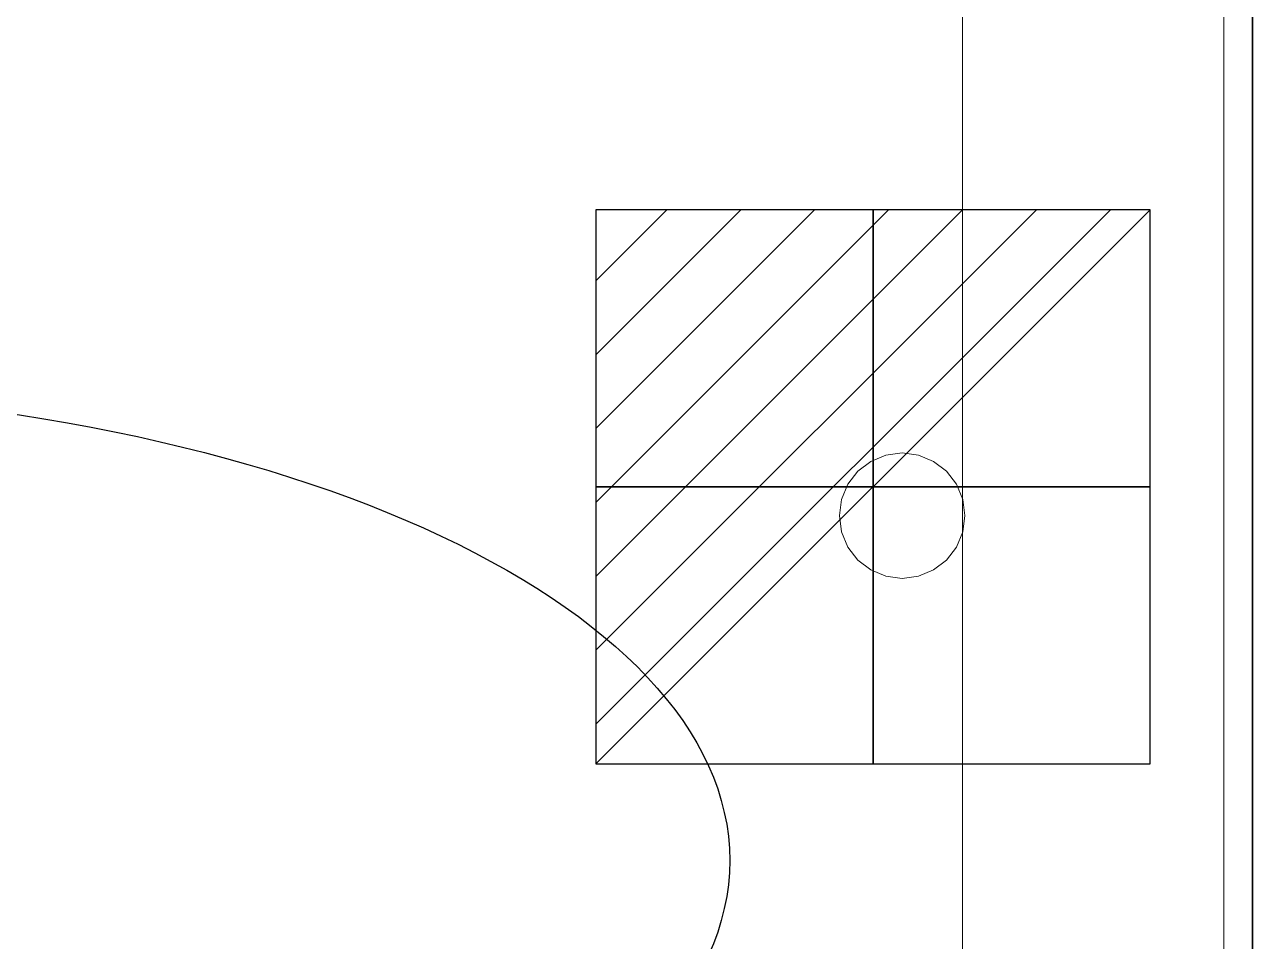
# Model space of a CAD drawing. Header units: millimetres. Extents: x -1 to 1601, y -701 to 1.
# Drawn here: x 1365.1 to 1600, y -525.5 to -350 of the extents above; entities that cross this region are included whole.
import ezdxf

# ---------------------------------------------------------------- set-up
doc = ezdxf.new("R2010")
doc.units = ezdxf.units.MM
for name, color, linetype in [('IQ_200_2D', 1, 'Continuous'), ('IQ_200_3D', 1, 'Continuous'), ('IQ_204_2D', 7, 'Continuous'), ('IQ_204_3D', 7, 'Continuous'), ('IQ_CON_ELECTRICITY_INT', 7, 'Continuous')]:
    doc.layers.add(name, color=color, linetype=linetype)

# ---------------------------------------------------------------- blocks, each defined once
blk = doc.blocks.new('*X2')
at = {"color": 0}
for p, q in [((286.774344, 2204.447934), (296.618251, 2214.291842)), ((286.774344, 2205.862148), (295.204037, 2214.291842)), ((286.774344, 2207.276361), (293.789824, 2214.291842)), ((286.774344, 2208.690575), (292.37561, 2214.291842)), ((286.774344, 2210.104788), (290.961397, 2214.291842)), ((286.774344, 2211.519002), (289.547183, 2214.291842)), ((286.774344, 2212.933216), (288.13297, 2214.291842))]:
    blk.add_line(p, q, dxfattribs=at)
blk = doc.blocks.new('ELECTRICITY')
for p, q in [((2.1213, 2.1213), (-2.1213, 2.1213)), ((-2.1213, 2.1213), (-2.1213, -2.1213)), ((-2.1213, -2.1213), (2.1213, 2.1213)), ((2.1213, -2.1213), (2.1213, 2.1213)), ((-2.1213, -2.1213), (2.1213, -2.1213))]:
    blk.add_line(p, q)
at = {"extrusion": (-1, 0, 0)}
for p, q in [((0, -2.1213, 2.1213), (0, 2.1213, 2.1213)), ((0, 2.1213, -2.1213), (0, -2.1213, -2.1213)), ((0, 2.1213, 2.1213), (0, 2.1213, -2.1213)), ((0, 2.1213, -2.1213), (0, -2.1213, 2.1213)), ((0, -2.1213, -2.1213), (0, -2.1213, 2.1213))]:
    blk.add_line(p, q, dxfattribs=at)
at = {"extrusion": (0, -1, 0)}
for p, q in [((2.1213, 0, 2.1213), (-2.1213, 0, 2.1213)), ((-2.1213, 0, -2.1213), (2.1213, 0, -2.1213)), ((-2.1213, 0, 2.1213), (-2.1213, 0, -2.1213)), ((-2.1213, 0, -2.1213), (2.1213, 0, 2.1213)), ((2.1213, 0, -2.1213), (2.1213, 0, 2.1213))]:
    blk.add_line(p, q, dxfattribs=at)
at = {"xscale": 0.4000000000000909, "yscale": 0.4000000000000909, "zscale": 0.4000000000000909}
blk.add_blockref('*X2', (-116.8311, -883.5954), dxfattribs=at)
at = {"extrusion": (-1, 0, 0), "xscale": 0.3999999999999773, "yscale": 0.3999999999999773, "zscale": 0.3999999999999773}
blk.add_blockref('*X2', (-116.8311, -883.5954), dxfattribs=at)
at = {"extrusion": (0, -1, 0), "xscale": 0.4000000000000909, "yscale": 0.4000000000000909, "zscale": 0.4000000000000909}
blk.add_blockref('*X2', (-116.8311, -883.5954), dxfattribs=at)

msp = doc.modelspace()

# ---------------------------------------------------------------- linework, layer by layer
at = {"layer": 'IQ_200_2D'}
msp.add_line((1600, 0), (1600, -700), dxfattribs=at)
at = {"layer": 'IQ_204_2D'}
msp.add_ellipse((1300, -510), major_axis=(200, 0), ratio=0.45, dxfattribs=at)
at = {"layer": 'IQ_204_3D', "lineweight": 9}
for points, invisible_edges in [([(1529.89, -432.41, 150), (1539, -433.61, 150), (1536.11, -432.41, 150), (1533, -432, 150)], 1), ([(1529.89, -432.41, 130.13), (1533, -432, 130.13), (1536.11, -432.41, 130.13), (1539, -433.61, 130.13)], 8), ([(1533, -432, 130.13), (1529.89, -432.41, 130.13), (1529.89, -432.41, 150), (1533, -432, 150)], 10), ([(1533, -432, 150), (1536.11, -432.41, 150), (1536.11, -432.41, 130.13), (1533, -432, 130.13)], 10), ([(1529.89, -432.41, 150), (1527, -433.61, 150), (1524.51, -435.51, 150), (1539, -433.61, 150)], 12), ([(1524.51, -435.51, 130.13), (1527, -433.61, 130.13), (1529.89, -432.41, 130.13), (1539, -433.61, 130.13)], 12), ([(1527, -433.61, 130.13), (1524.51, -435.51, 130.13), (1524.51, -435.51, 150), (1527, -433.61, 150)], 10), ([(1529.89, -432.41, 130.13), (1527, -433.61, 130.13), (1527, -433.61, 150), (1529.89, -432.41, 150)], 10), ([(1539, -433.61, 130.13), (1536.11, -432.41, 130.13), (1536.11, -432.41, 150), (1539, -433.61, 150)], 10), ([(1539, -433.61, 150), (1544.59, -440.89, 150), (1543.39, -438, 150), (1541.49, -435.51, 150)], 1), ([(1545, -444, 150), (1544.59, -440.89, 150), (1539, -433.61, 150)], 14), ([(1543.39, -438, 130.13), (1544.59, -440.89, 130.13), (1539, -433.61, 130.13), (1541.49, -435.51, 130.13)], 2), ([(1541.49, -435.51, 130.13), (1539, -433.61, 130.13), (1539, -433.61, 150), (1541.49, -435.51, 150)], 10), ([(1524.51, -435.51, 150), (1522.61, -438, 150), (1521.41, -440.89, 150), (1521, -444, 150)], 8), ([(1521.41, -440.89, 130.13), (1522.61, -438, 130.13), (1524.51, -435.51, 130.13), (1521, -444, 130.13)], 4), ([(1524.51, -435.51, 130.13), (1522.61, -438, 130.13), (1522.61, -438, 150), (1524.51, -435.51, 150)], 10), ([(1543.39, -438, 130.13), (1541.49, -435.51, 130.13), (1541.49, -435.51, 150), (1543.39, -438, 150)], 10), ([(1522.61, -438, 130.13), (1521.41, -440.89, 130.13), (1521.41, -440.89, 150), (1522.61, -438, 150)], 10), ([(1544.59, -440.89, 130.13), (1543.39, -438, 130.13), (1543.39, -438, 150), (1544.59, -440.89, 150)], 10), ([(1521, -444, 130.13), (1544.59, -440.89, 130.13), (1545, -444, 130.13), (1543.39, -450, 130.13)], 13), ([(1521, -444, 150), (1521.41, -440.89, 150), (1521.41, -440.89, 130.13), (1521, -444, 130.13)], 2), ([(1545, -444, 130.13), (1544.59, -440.89, 130.13), (1544.59, -440.89, 150), (1545, -444, 150)], 2), ([(1543.39, -450, 150), (1544.59, -447.11, 150), (1545, -444, 150), (1521, -444, 150)], 12), ([(1522.61, -450, 150), (1521, -444, 150), (1521.41, -447.11, 150)], 1), ([(1521, -444, 130.13), (1543.39, -450, 130.13), (1522.61, -450, 130.13), (1521.41, -447.11, 130.13)], 3), ([(1521, -444, 130.13), (1521.41, -447.11, 130.13), (1521.41, -447.11, 150), (1521, -444, 150)], 2), ([(1545, -444, 130.13), (1544.59, -447.11, 130.13), (1543.39, -450, 130.13)], 12), ([(1545, -444, 150), (1544.59, -447.11, 150), (1544.59, -447.11, 130.13), (1545, -444, 130.13)], 2), ([(1521.41, -447.11, 130.13), (1522.61, -450, 130.13), (1522.61, -450, 150), (1521.41, -447.11, 150)], 10), ([(1543.39, -450, 130.13), (1544.59, -447.11, 130.13), (1544.59, -447.11, 150), (1543.39, -450, 150)], 10), ([(1524.51, -452.49, 150), (1527, -454.39, 150), (1529.89, -455.59, 150), (1522.61, -450, 150)], 4), ([(1524.51, -452.49, 130.13), (1522.61, -450, 130.13), (1529.89, -455.59, 130.13), (1527, -454.39, 130.13)], 2), ([(1522.61, -450, 130.13), (1524.51, -452.49, 130.13), (1524.51, -452.49, 150), (1522.61, -450, 150)], 10), ([(1539, -454.39, 150), (1541.49, -452.49, 150), (1543.39, -450, 150), (1529.89, -455.59, 150)], 12), ([(1539, -454.39, 130.13), (1529.89, -455.59, 130.13), (1543.39, -450, 130.13), (1541.49, -452.49, 130.13)], 3), ([(1541.49, -452.49, 130.13), (1543.39, -450, 130.13), (1543.39, -450, 150), (1541.49, -452.49, 150)], 10), ([(1524.51, -452.49, 130.13), (1527, -454.39, 130.13), (1527, -454.39, 150), (1524.51, -452.49, 150)], 10), ([(1539, -454.39, 130.13), (1541.49, -452.49, 130.13), (1541.49, -452.49, 150), (1539, -454.39, 150)], 10), ([(1527, -454.39, 130.13), (1529.89, -455.59, 130.13), (1529.89, -455.59, 150), (1527, -454.39, 150)], 10), ([(1533, -456, 150), (1536.11, -455.59, 150), (1539, -454.39, 150), (1529.89, -455.59, 150)], 4), ([(1539, -454.39, 130.13), (1536.11, -455.59, 130.13), (1533, -456, 130.13), (1529.89, -455.59, 130.13)], 8), ([(1533, -456, 150), (1529.89, -455.59, 150), (1529.89, -455.59, 130.13), (1533, -456, 130.13)], 10), ([(1533, -456, 130.13), (1536.11, -455.59, 130.13), (1536.11, -455.59, 150), (1533, -456, 150)], 10), ([(1536.11, -455.59, 130.13), (1539, -454.39, 130.13), (1539, -454.39, 150), (1536.11, -455.59, 150)], 10)]:
    msp.add_3dface(points, dxfattribs=dict(at, invisible_edges=invisible_edges))

# ---------------------------------------------------------------- block references
at = {"layer": 'IQ_CON_ELECTRICITY_INT', "xscale": 25, "yscale": 25, "zscale": 25}
msp.add_blockref('ELECTRICITY', (1527.41, -438.5), dxfattribs=at)

# ---------------------------------------------------------------- meshes
at = {"layer": 'IQ_200_3D'}
mesh = msp.add_polyface(dxfattribs=at)
corners = [(1600, -700, 850), (0, -700, 850), (0, 0, 850), (1600, 0, 850)]
mesh.append_faces([[corners[k] for k in face] for face in [(0, 1, 2, 3)]])
mesh = msp.add_polyface(dxfattribs=at)
corners = [(1600, -700, 850), (1600, 0, 850), (1600, 0, 1000), (1600, -13, 1000), (1600, -13, 910), (1600, -13.34, 907.41), (1600, -14.34, 905), (1600, -15.93, 902.93), (1600, -18, 901.34), (1600, -20.41, 900.34), (1600, -23, 900), (1600, -700, 900)]
mesh.append_faces([[corners[k] for k in face] for face in [(8, 1, 7)]], dxfattribs={"vtx0": -1, "vtx1": -1})
mesh.append_faces([[corners[k] for k in face] for face in [(1, 9, 10)]], dxfattribs={"vtx0": -1, "vtx2": -1})
mesh.append_faces([[corners[k] for k in face] for face in [(6, 7, 1), (5, 6, 1), (4, 5, 1), (8, 9, 1)]], dxfattribs={"vtx1": -1, "vtx2": -1})
mesh.append_faces([[corners[k] for k in face] for face in [(2, 3, 4, 1)]], dxfattribs={"vtx2": -1})
mesh.append_faces([[corners[k] for k in face] for face in [(10, 11, 0, 1)]], dxfattribs={"vtx3": -1})
at = {"layer": 'IQ_200_3D', "lineweight": 9}
mesh = msp.add_polyface(dxfattribs=at)
corners = [(1594.5, -5.5, 850), (5.5, -5.5, 850), (5.5, -694.5, 850), (55.5, -694.5, 850), (55.5, -55.5, 850), (1544.5, -55.5, 850), (1544.5, -694.5, 850), (1594.5, -694.5, 850)]
mesh.append_faces([[corners[k] for k in face] for face in [(4, 1, 2, 3)]], dxfattribs={"vtx0": -1})
mesh.append_faces([[corners[k] for k in face] for face in [(7, 0, 5, 6)]], dxfattribs={"vtx1": -1})
mesh.append_faces([[corners[k] for k in face] for face in [(4, 5, 0, 1)]], dxfattribs={"vtx1": -1, "vtx3": -1})
mesh = msp.add_polyface(dxfattribs=at)
corners = [(1594.5, -694.5, 150), (5.5, -694.5, 150), (5.5, -5.5, 150), (1594.5, -5.5, 150)]
mesh.append_faces([[corners[k] for k in face] for face in [(0, 1, 2, 3)]])
mesh = msp.add_polyface(dxfattribs=at)
corners = [(1594.5, -694.5, 850), (1594.5, -694.5, 150), (1594.5, -5.5, 150), (1594.5, -5.5, 850)]
mesh.append_faces([[corners[k] for k in face] for face in [(0, 1, 2, 3)]])
at = {"layer": 'IQ_200_3D'}
mesh = msp.add_polyface(dxfattribs=at)
corners = [(1600, -700, 900), (1600, -23, 900), (0, -23, 900), (0, -700, 900)]
mesh.append_faces([[corners[k] for k in face] for face in [(0, 1, 2, 3)]])
at = {"layer": 'IQ_200_3D', "lineweight": 9}
mesh = msp.add_polyface(dxfattribs=at)
corners = [(55.5, -55.5, 200), (55.5, -694.5, 200), (1544.5, -694.5, 200), (1544.5, -55.5, 200)]
mesh.append_faces([[corners[k] for k in face] for face in [(0, 1, 2, 3)]])
mesh = msp.add_polyface(dxfattribs=at)
corners = [(1544.5, -55.5, 200), (1544.5, -694.5, 200), (1544.5, -694.5, 850), (1544.5, -55.5, 850)]
mesh.append_faces([[corners[k] for k in face] for face in [(0, 1, 2, 3)]])

doc.saveas('drawing.dxf')
